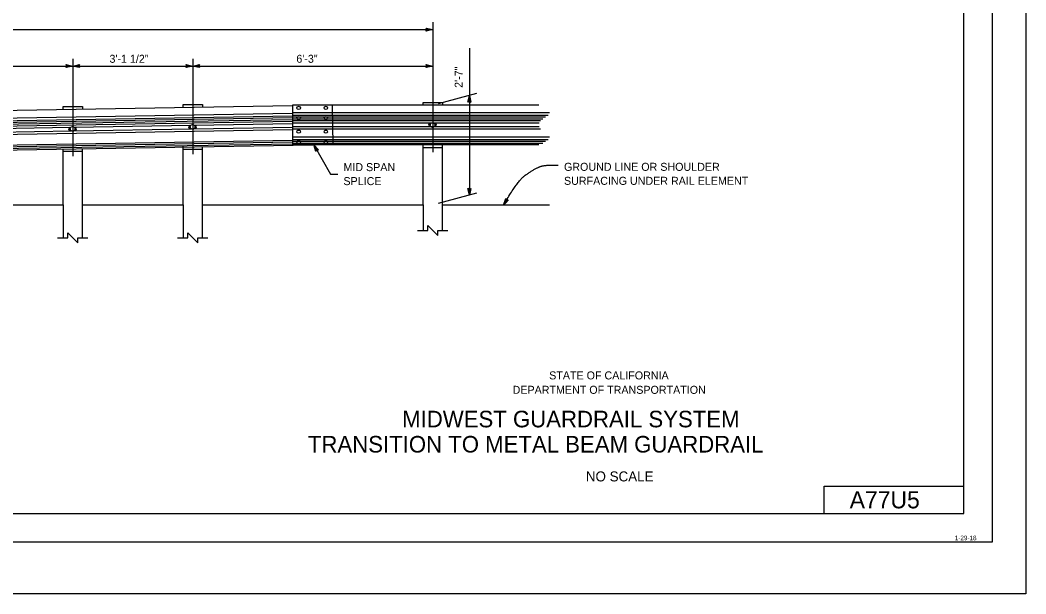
# Model space of a CAD drawing. Extents: x -894 to 866, y -476 to 714.
# Drawn here: x -14 to 866, y -476 to 26 of the extents above; entities that cross this region are included whole.
import ezdxf

# ---------------------------------------------------------------- set-up
doc = ezdxf.new("R2010")
doc.units = 0
for name, color, linetype in [('1 Control', 7, 'Continuous'), ('10 Sheet Format', 7, 'Continuous'), ('56 Stage 3 Anno', 7, 'Continuous'), ('57 Undefined', 7, 'Continuous')]:
    doc.layers.add(name, color=color, linetype=linetype)

msp = doc.modelspace()

# ---------------------------------------------------------------- linework, layer by layer
at = {"layer": '1 Control'}
for p, q in [((-615.66, -62.95), (224.42, -48.94)), ((439.94, -48.66), (224.42, -48.66)), ((224.42, -48.66), (224.42, -83.3)), ((259.03, -48.66), (259.61, -83.3)), ((-615.55, -69.61), (224.42, -55.61)), ((-615.51, -71.9), (224.42, -57.89)), ((-165.08, -65.94), (224.42, -59.45)), ((-165.06, -67.49), (224.42, -61)), ((449.03, -55.32), (224.42, -55.32)), ((447.84, -57.61), (224.42, -57.61)), ((445.64, -59.16), (224.42, -59.16)), ((443.43, -60.71), (224.42, -60.71)), ((-615.44, -76.55), (224.42, -62.55)), ((-615.31, -83.98), (224.42, -69.99)), ((-176.8, -71.38), (30.38, -67.93)), ((29.38, -68.28), (30.11, -68.28)), ((30.11, -70.38), (29.38, -70.38)), ((32.91, -71.04), (135.8, -69.32)), ((33.22, -67.88), (135.38, -66.18)), ((33.54, -68.28), (34.27, -68.28)), ((34.27, -70.38), (33.54, -70.38)), ((134.38, -66.53), (135.11, -66.53)), ((135.11, -68.63), (134.38, -68.63)), ((137.91, -69.29), (224.42, -67.84)), ((138.22, -66.13), (224.42, -64.7)), ((138.54, -66.53), (139.27, -66.53)), ((139.27, -68.63), (138.54, -68.63)), ((441.23, -62.26), (224.42, -62.26)), ((440.12, -64.41), (224.42, -64.41)), ((440.12, -67.55), (224.42, -67.55)), ((441.23, -69.69), (224.42, -69.69)), ((344.38, -64.93), (345.11, -64.93)), ((345.11, -67.03), (344.38, -67.03)), ((348.54, -64.93), (349.27, -64.93)), ((349.27, -67.03), (348.54, -67.03)), ((-176.74, -74.53), (30.8, -71.07)), ((449.03, -76.64), (224.42, -76.64)), ((447.84, -78.92), (224.42, -78.92)), ((-615.16, -93.21), (224.42, -79.22)), ((-615.09, -97.59), (241.97, -83.3)), ((-585.36, -95.82), (224.42, -82.32)), ((-164.25, -87.25), (224.42, -80.77)), ((23.61, -135.98), (23.61, -86.94)), ((40.41, -135.98), (40.41, -86.66)), ((128.61, -135.98), (128.61, -84.91)), ((128.61, -87.19), (145.41, -87.19)), ((145.41, -135.98), (145.41, -84.91)), ((445.64, -80.48), (224.42, -80.48)), ((443.43, -82.03), (224.42, -82.03)), ((439.94, -83.3), (224.42, -83.3)), ((338.61, -135.98), (338.61, -83.31)), ((338.61, -85.58), (355.41, -85.58)), ((355.41, -135.98), (355.41, -83.31)), ((23.61, -88.94), (40.41, -88.94)), ((-169.58, -135.98), (23.61, -135.98)), ((23.61, -135.98), (23.61, -164.73)), ((40.41, -164.73), (40.41, -135.98)), ((40.41, -135.98), (128.61, -135.98)), ((128.61, -135.98), (128.61, -164.73)), ((145.41, -164.73), (145.41, -135.98)), ((145.41, -135.98), (338.61, -135.98)), ((338.61, -135.98), (338.61, -158.33)), ((355.41, -158.33), (355.41, -135.98)), ((355.41, -135.98), (449.03, -135.98))]:
    msp.add_line(p, q, dxfattribs=at)
for points in [[(23.61, -52.01), (23.61, -49.74), (40.41, -49.74), (40.41, -52.01)], [(128.61, -50.26), (128.61, -47.99), (145.41, -47.99), (145.41, -50.26)], [(338.61, -48.66), (338.61, -46.38), (355.41, -46.38), (355.41, -48.66)], [(333.72, -158.33), (342.68, -158.33), (342.68, -153.99), (351.35, -162.66), (351.35, -158.33), (360.31, -158.33)], [(18.72, -164.73), (27.68, -164.73), (27.68, -160.39), (36.35, -169.06), (36.35, -164.73), (45.31, -164.73)], [(123.72, -164.73), (132.68, -164.73), (132.68, -160.39), (141.35, -169.06), (141.35, -164.73), (150.31, -164.73)]]:
    msp.add_lwpolyline(points, dxfattribs=at)
for centre in [(31.83, -69.33), (136.83, -67.58), (346.82, -65.98)]:
    msp.add_circle(centre, 2.02, dxfattribs=at)
for centre, radius, start, end in [((229.7, -52.17), 2.37, 50.43712, 129.56288), ((253.5, -52.17), 2.37, 50.43712, 129.56288), ((229.7, -58.77), 2.37, 230.43712, 309.56288), ((253.5, -58.77), 2.37, 230.43712, 309.56288), ((29.38, -69.33), 1.05, 89.9999, 269.99796), ((34.27, -69.33), 1.05, 270, 90), ((134.38, -67.58), 1.05, 89.9999, 269.99796), ((139.27, -67.58), 1.05, 270, 90), ((344.38, -65.98), 1.05, 89.9999, 269.99796), ((349.27, -65.98), 1.05, 270, 90), ((229.7, -73.06), 2.37, 50.43712, 129.56288), ((253.5, -73.06), 2.37, 50.43712, 129.56288), ((229.7, -79.51), 2.37, 230.43712, 309.56288), ((253.5, -79.51), 2.37, 230.43712, 309.56288)]:
    msp.add_arc(centre, radius, start, end, dxfattribs=at)
for centre, major_axis, start_param, end_param in [((229.7, -50.95), (1.84, 0), 2.532941, 6.89181), ((229.7, -50.95), (1.84, 0), 0.608625, 0.608679), ((253.5, -50.95), (1.84, 0), 2.532941, 6.89181), ((253.5, -50.95), (1.84, 0), 0.608625, 0.608679), ((229.7, -59.99), (1.84, 0), 5.6745, 10.033404), ((229.7, -59.99), (1.84, 0), 3.750219, 3.75027), ((253.5, -59.99), (1.84, 0), 5.6745, 10.033404), ((253.5, -59.99), (1.84, 0), 3.750219, 3.75027), ((229.7, -71.84), (1.84, 0), 2.532941, 6.89181), ((229.7, -71.84), (1.84, 0), 0.608625, 0.608679), ((253.5, -71.84), (1.84, 0), 2.532941, 6.89181), ((253.5, -71.84), (1.84, 0), 0.608625, 0.608679), ((229.7, -80.77), (1.8, 0), 5.639767, 10.068196), ((253.5, -80.77), (1.8, 0), 5.639767, 10.068196)]:
    msp.add_ellipse(centre, major_axis=major_axis, ratio=0.575777, start_param=start_param, end_param=end_param, dxfattribs=at)
at = {"layer": '10 Sheet Format'}
for p, q in [((811.55, -406.04), (811.55, 643.96)), ((689.55, -406.04), (689.55, -382.04)), ((689.55, -382.04), (811.55, -382.04)), ((-438.75, -406.04), (199.07, -406.04)), ((198.77, -406.04), (811.55, -406.04)), ((836.58, -431.05), (836.58, -431.05))]:
    msp.add_line(p, q, dxfattribs=at)
for points in [[(-894.04, 713.55), (865.96, 713.55), (865.96, -476.45), (-894.04, -476.45)], [(-863.43, 668.96), (836.57, 668.96), (836.57, -431.04), (-863.43, -431.04)], [(-863.43, 668.96), (836.57, 668.96), (836.57, -431.04), (-863.43, -431.04)]]:
    msp.add_lwpolyline(points, close=True, dxfattribs=at)
at = {"layer": '56 Stage 3 Anno'}
for p, q in [((-598.2, 17.62), (347.01, 17.62)), ((347.01, 24.02), (347.01, -89.7)), ((379.01, 1.32), (379.01, -40.51)), ((32.01, -7.98), (32.01, -93.2)), ((137.01, -7.98), (137.01, -91.45)), ((-177.98, -14.38), (32.01, -14.38)), ((32.01, -14.38), (137.01, -14.38)), ((137.01, -14.38), (347.01, -14.38)), ((385.41, -38.37), (351.81, -47.37)), ((379.01, -40.08), (379.01, -127.41)), ((242.84, -83.3), (257.65, -108.95)), ((257.65, -108.95), (264.05, -108.95)), ((385.41, -125.69), (351.81, -134.69))]:
    msp.add_line(p, q, dxfattribs=at)
for points in [[(341.11, 18.94), (347.01, 17.62), (341.11, 16.31), (341.32, 16.66), (345.64, 17.62), (341.32, 18.59), (341.53, 18.24), (344.29, 17.62), (341.53, 17.01), (341.74, 17.36), (342.93, 17.62), (341.73, 17.89), (341.9, 17.62), (341.11, 16.31), (341.9, 17.62)], [(26.11, -13.06), (32.01, -14.38), (26.11, -15.69), (26.32, -15.34), (30.65, -14.38), (26.32, -13.41), (26.53, -13.76), (29.3, -14.38), (26.53, -14.99), (26.74, -14.64), (27.94, -14.38), (26.73, -14.11), (26.9, -14.38), (26.11, -15.69), (26.9, -14.38)], [(37.92, -15.7), (32.01, -14.38), (37.92, -13.07), (37.71, -13.42), (33.38, -14.38), (37.71, -15.35), (37.5, -15), (34.73, -14.38), (37.5, -13.77), (37.29, -14.12), (36.09, -14.38), (37.29, -14.65), (37.13, -14.38), (37.92, -13.07), (37.13, -14.38)], [(131.11, -13.06), (137.01, -14.38), (131.11, -15.69), (131.32, -15.34), (135.65, -14.38), (131.32, -13.41), (131.53, -13.76), (134.3, -14.38), (131.53, -14.99), (131.74, -14.64), (132.94, -14.38), (131.73, -14.11), (131.9, -14.38), (131.11, -15.69), (131.9, -14.38)], [(142.92, -15.7), (137.01, -14.38), (142.92, -13.07), (142.71, -13.42), (138.38, -14.38), (142.71, -15.35), (142.5, -15), (139.73, -14.38), (142.5, -13.77), (142.29, -14.12), (141.09, -14.38), (142.29, -14.65), (142.13, -14.38), (142.92, -13.07), (142.13, -14.38)], [(341.11, -13.06), (347.01, -14.38), (341.11, -15.69), (341.32, -15.34), (345.64, -14.38), (341.32, -13.41), (341.53, -13.76), (344.29, -14.38), (341.53, -14.99), (341.74, -14.64), (342.93, -14.38), (341.73, -14.11), (341.9, -14.38), (341.11, -15.69), (341.9, -14.38)], [(377.7, -45.99), (379.01, -40.08), (380.32, -45.99), (379.97, -45.78), (379.02, -41.45), (378.04, -45.78), (378.39, -45.57), (379.01, -42.8), (379.63, -45.57), (379.28, -45.36), (379.01, -44.16), (378.74, -45.36), (379.01, -45.2), (380.32, -45.99), (379.01, -45.2)], [(244.65, -89.08), (242.84, -83.3), (246.93, -87.76), (246.52, -87.76), (243.53, -84.49), (244.85, -88.72), (245.05, -88.37), (244.2, -85.66), (246.11, -87.75), (245.7, -87.74), (244.88, -86.84), (245.24, -88.01), (245.4, -87.73), (246.93, -87.76), (245.4, -87.73)], [(380.33, -121.5), (379.01, -127.41), (377.7, -121.5), (378.05, -121.71), (379.01, -126.04), (379.98, -121.71), (379.63, -121.92), (379.02, -124.69), (378.4, -121.92), (378.75, -122.13), (379.02, -123.33), (379.29, -122.13), (379.01, -122.29), (377.7, -121.5), (379.01, -122.29)], [(413.09, -131.58), (409.03, -136.07), (410.8, -130.29), (411, -130.64), (409.71, -134.88), (412.68, -131.59), (412.28, -131.6), (410.37, -133.71), (411.2, -131), (411.4, -131.35), (411.04, -132.52), (411.87, -131.61), (411.55, -131.62), (410.8, -130.29), (411.55, -131.62)]]:
    msp.add_lwpolyline(points, close=True, dxfattribs=at)
msp.add_open_spline([(409.03, -136.07), (420.75, -115.35), (433.96, -105.44), (445.37, -100.34), (456.78, -101.24)], degree=2, dxfattribs=at)

# ---------------------------------------------------------------- texts
at = {"layer": '10 Sheet Format'}
for s, height, p in [('STATE OF CALIFORNIA', 7, (448.88, -288.68)), ('DEPARTMENT OF TRANSPORTATION', 7, (416.88, -301.29)), ('MIDWEST GUARDRAIL SYSTEM', 14.5, (320.23, -330.63)), ('TRANSITION TO METAL BEAM GUARDRAIL', 14.5, (237.74, -352.67)), ('NO SCALE', 8.75, (480.96, -377.98)), ('A77U5', 15, (711.79, -401.54)), ('1-29-18', 4, (803.74, -429.46))]:
    msp.add_text(s, height=height, dxfattribs=at).set_placement(p)
at = {"layer": '57 Undefined'}
for s, p in [('3\'-1 1/2"', (64.13, -11.48)), ('6\'-3"', (227.64, -11.48)), ('MID SPAN', (268.85, -106.33)), ('GROUND LINE OR SHOULDER', (461.82, -106.07)), ('SPLICE', (268.85, -118.58)), ('SURFACING UNDER RAIL ELEMENT', (461.82, -118.32))]:
    msp.add_text(s, height=7, dxfattribs=at).set_placement(p)
msp.add_text('2\'-7"', height=7, rotation=90, dxfattribs=at).set_placement((373.19, -33.44))

doc.saveas('drawing.dxf')
